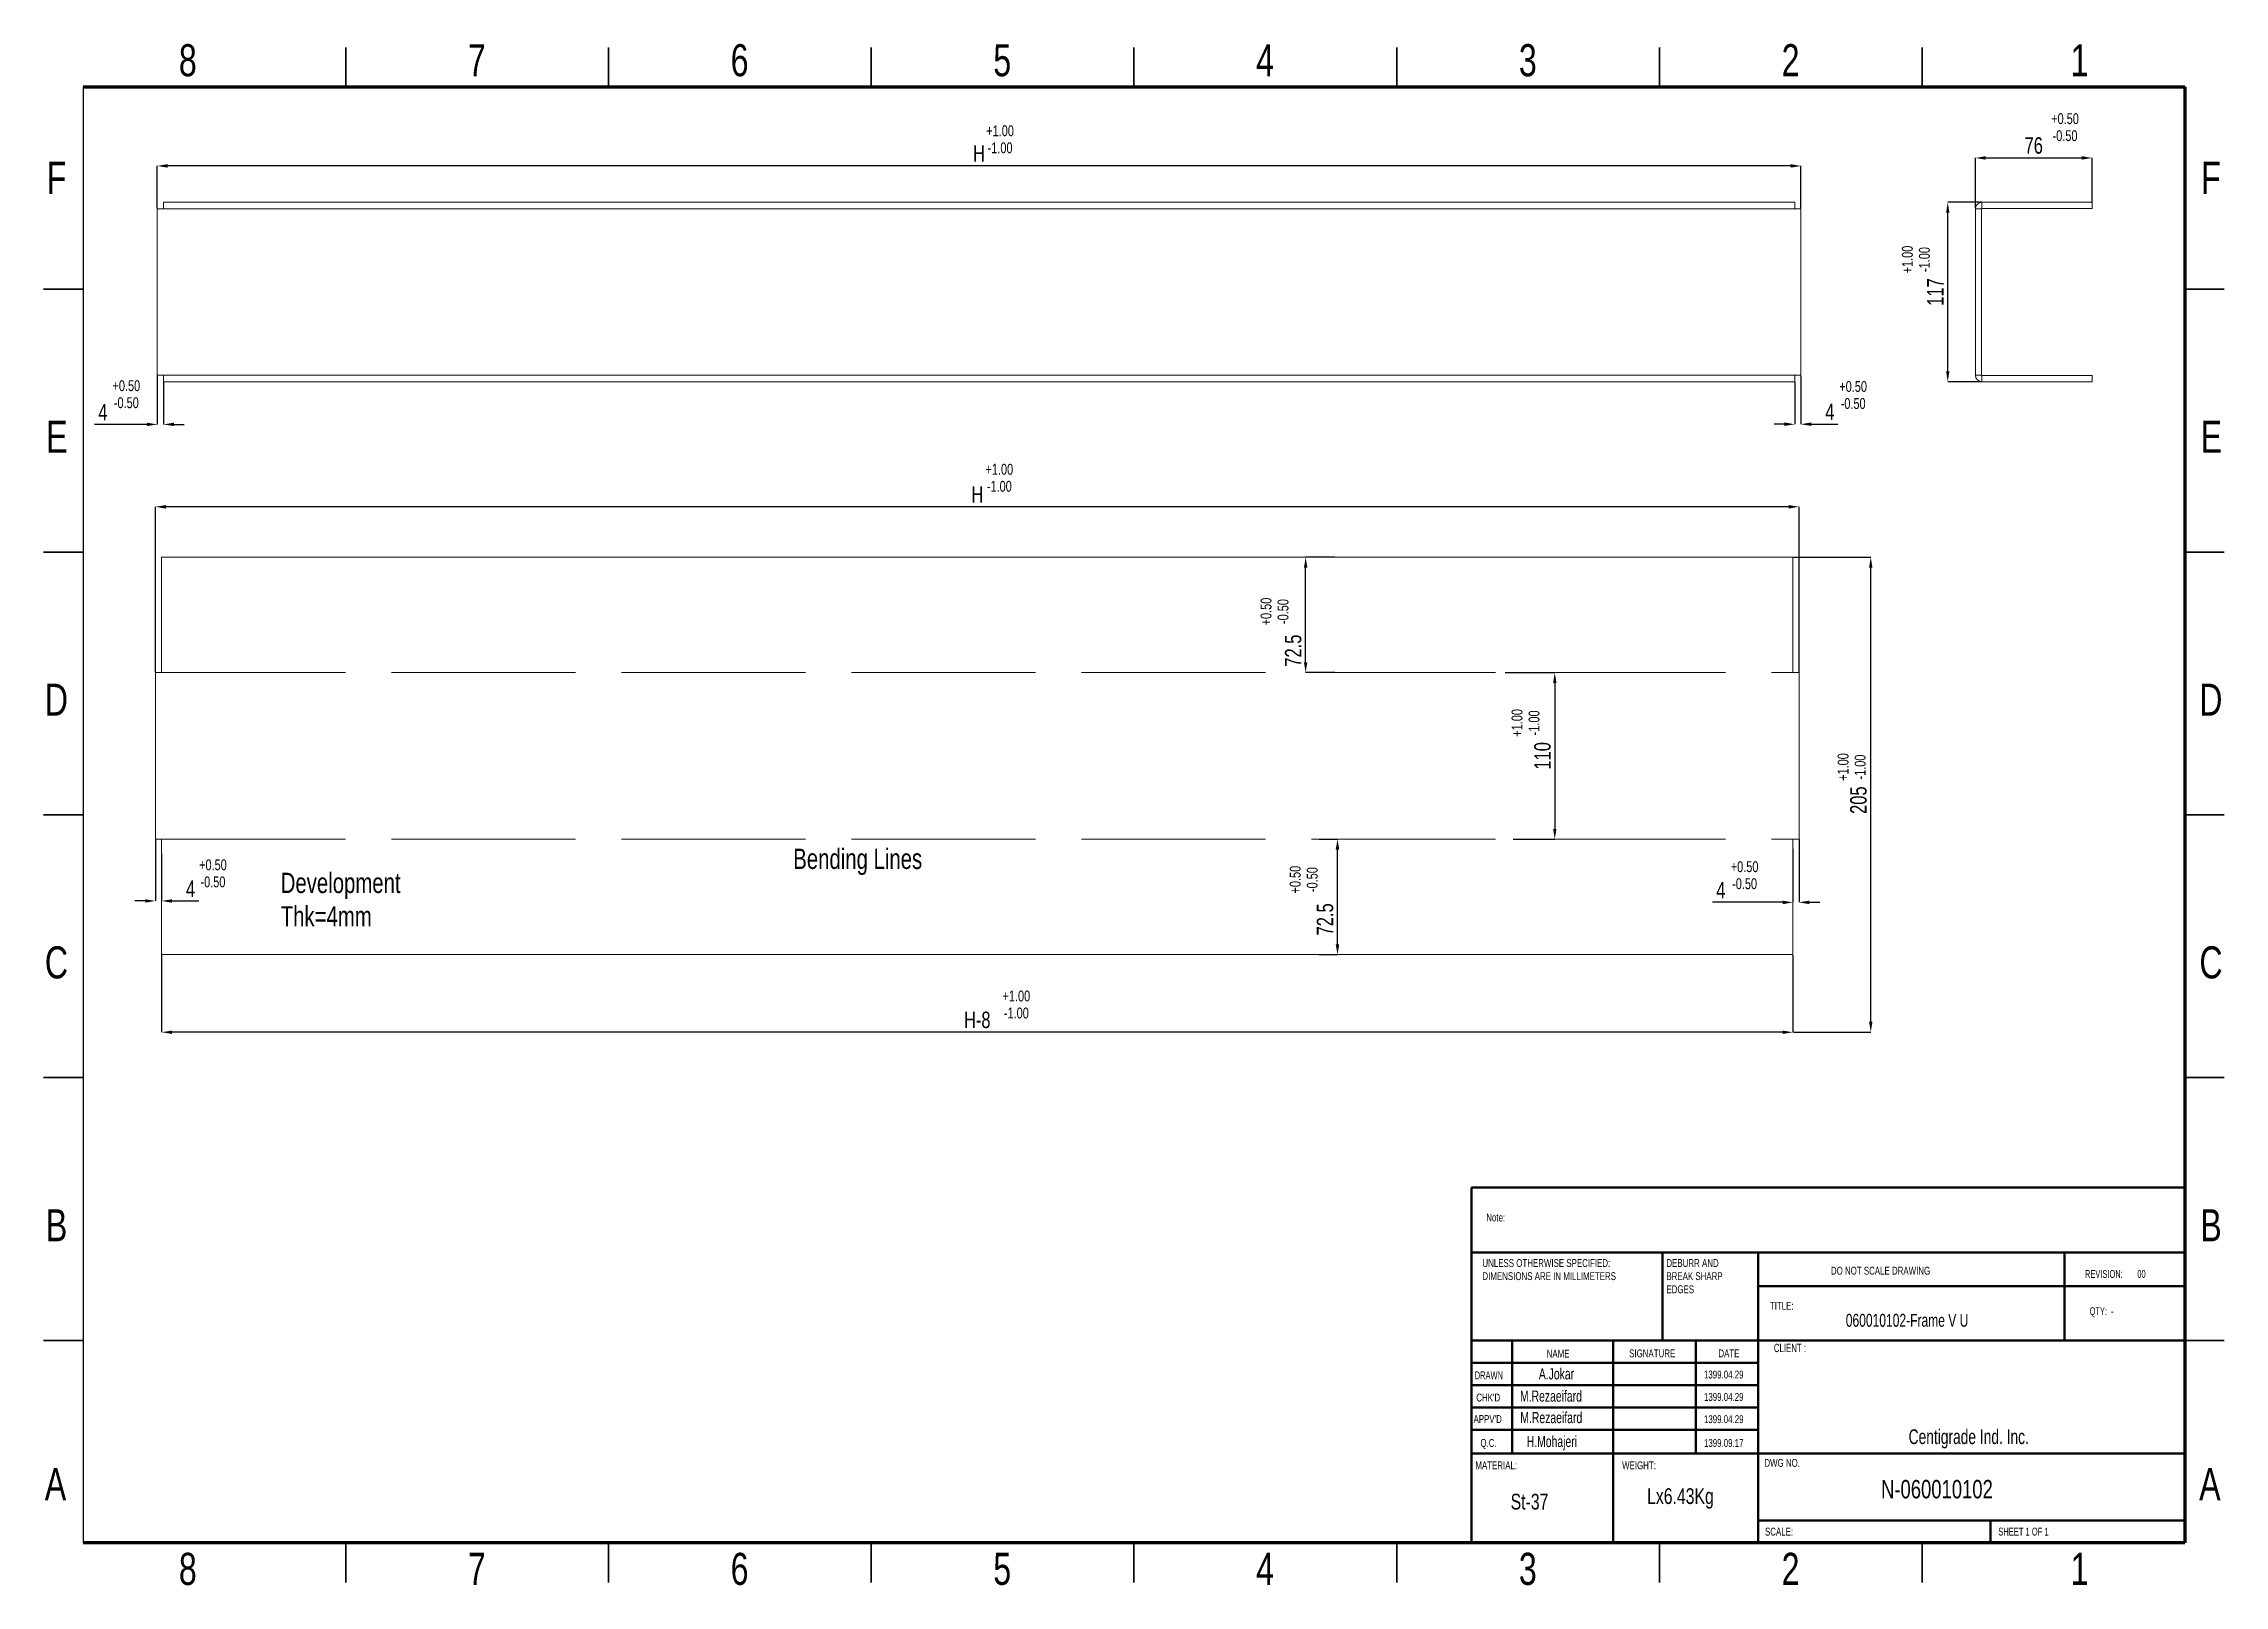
# Model space of a CAD drawing. Header units: millimetres. Extents: x 259 to 1682, y 90 to 1096.
import ezdxf

# ---------------------------------------------------------------- set-up
doc = ezdxf.new("R2010")
doc.units = ezdxf.units.MM
doc.header["$LTSCALE"] = 10
doc.linetypes.add('ACAD_ISO02W100', pattern=[15, 12, -3])
doc.styles.add('SLDTEXTSTYLE0', font='TXT', dxfattribs={"width": 0.75})
doc.styles.add('SLDTEXTSTYLE1', font='TXT', dxfattribs={"width": 0.686449})
doc.styles.add('SLDTEXTSTYLE2', font='TXT', dxfattribs={"width": 0.652778})
doc.styles.add('SLDTEXTSTYLE3', font='TXT', dxfattribs={"width": 0.692308})
doc.styles.add('SLDTEXTSTYLE4', font='TXT', dxfattribs={"width": 0.7})
doc.styles.add('SLDTEXTSTYLE5', font='TXT', dxfattribs={"width": 0.678571})
doc.dimstyles.new('SLDDIMSTYLE0', dxfattribs={"dimscale": 4.5, "dimtxt": 2.38125, "dimasz": 1.5, "dimexe": 0, "dimexo": 0.0625, "dimgap": 0.595312, "dimtad": 1, "dimdec": 0, "dimrnd": 1e-09, "dimzin": 12, "dimdsep": 46, "dimtxsty": 'SLDTEXTSTYLE0', "dimcen": 0.09, "dimadec": 0, "dimazin": 3, "dimtfac": 1, "dimtdec": 0, "dimtofl": 0, "dimtmove": 0, "dimatfit": 3, "dimfxl": 1, "dimfrac": 2, "dimtolj": 1, "dimtzin": 12, "dimarcsym": 0})

# ---------------------------------------------------------------- blocks, each defined once
blk = doc.blocks.new('SW_NOTE_62')
at = {"color": 0, "linetype": 'Continuous', "lineweight": 0, "char_height": 1.5, "attachment_point": 1, "style": 'SLDTEXTSTYLE0'}
for s, insert in [('UNLESS OTHERWISE SPECIFIED:', (0, 1.93)), ('DIMENSIONS ARE IN MILLIMETERS', (0, -0.57))]:
    blk.add_mtext(s, dxfattribs=dict(at, insert=insert))
blk = doc.blocks.new('SW_NOTE_63')
at = {"color": 0, "linetype": 'Continuous', "lineweight": 0, "char_height": 1.5, "attachment_point": 1, "style": 'SLDTEXTSTYLE0'}
for s, insert in [('DEBURR AND', (0, 1.93)), ('BREAK SHARP', (0, -0.57)), ('EDGES', (0, -3.07))]:
    blk.add_mtext(s, dxfattribs=dict(at, insert=insert))
blk = doc.blocks.new('*D28')
at = {"color": 0, "lineweight": -2, "transparency": 16777216}
for p, q in [((333.5, 988.3), (333.5, 1015.9)), ((1398.8, 1015.9), (340.3, 1015.9)), ((1405.5, 988.3), (1405.5, 1015.9))]:
    blk.add_line(p, q, dxfattribs=at)
at = {"color": 0, "transparency": 16777216}
for points in [[(340.3, 1017.1), (340.3, 1014.8), (333.5, 1015.9)], [(1398.8, 1017.1), (1398.8, 1014.8), (1405.5, 1015.9)]]:
    blk.add_solid(points, dxfattribs=at)
at = {"layer": 'Defpoints', "color": 0, "transparency": 16777216}
for p in [(333.5, 1015.9), (333.5, 988), (1405.5, 988)]:
    blk.add_point(p, dxfattribs=at)
at = {"color": 0, "transparency": 16777216, "insert": (869.5, 1024), "char_height": 10.72, "attachment_point": 5, "style": 'SLDTEXTSTYLE0'}
blk.add_mtext('\\A1;H', dxfattribs=at)
blk = doc.blocks.new('*D29')
at = {"color": 0, "lineweight": -2, "transparency": 16777216}
for p, q in [((1519.4, 988.3), (1519.4, 1021.1)), ((1526.1, 1021.1), (1588.6, 1021.1)), ((1595.4, 992.5), (1595.4, 1021.1))]:
    blk.add_line(p, q, dxfattribs=at)
at = {"color": 0, "transparency": 16777216}
for points in [[(1526.1, 1022.3), (1526.1, 1020), (1519.4, 1021.1)], [(1588.6, 1022.3), (1588.6, 1020), (1595.4, 1021.1)]]:
    blk.add_solid(points, dxfattribs=at)
at = {"layer": 'Defpoints', "color": 0, "transparency": 16777216}
for p in [(1595.4, 1021.1), (1519.4, 988), (1595.4, 992.2)]:
    blk.add_point(p, dxfattribs=at)
at = {"color": 0, "transparency": 16777216, "insert": (1557.4, 1029.2), "char_height": 10.72, "attachment_point": 5, "style": 'SLDTEXTSTYLE0'}
blk.add_mtext('\\A1;76', dxfattribs=at)
blk = doc.blocks.new('*D30')
at = {"color": 0, "lineweight": -2, "transparency": 16777216}
for p, q in [((1523.3, 992.2), (1501.3, 992.2)), ((1501.3, 882), (1501.3, 985.5)), ((1523.3, 875.2), (1501.3, 875.2))]:
    blk.add_line(p, q, dxfattribs=at)
at = {"color": 0, "transparency": 16777216}
for points in [[(1500.2, 985.5), (1502.4, 985.5), (1501.3, 992.2)], [(1500.2, 882), (1502.4, 882), (1501.3, 875.2)]]:
    blk.add_solid(points, dxfattribs=at)
at = {"layer": 'Defpoints', "color": 0, "transparency": 16777216}
for p in [(1501.3, 992.2), (1523.6, 992.2), (1523.6, 875.2)]:
    blk.add_point(p, dxfattribs=at)
at = {"color": 0, "transparency": 16777216, "insert": (1493.2, 933.7), "char_height": 10.72, "attachment_point": 5, "rotation": 90, "style": 'SLDTEXTSTYLE0'}
blk.add_mtext('\\A1;117', dxfattribs=at)
blk = doc.blocks.new('*D31')
at = {"color": 0, "lineweight": -2, "transparency": 16777216}
for p, q in [((332.3, 685.8), (332.3, 793.7)), ((1397.6, 793.7), (339.1, 793.7)), ((1404.3, 685.8), (1404.3, 793.7))]:
    blk.add_line(p, q, dxfattribs=at)
at = {"color": 0, "transparency": 16777216}
for points in [[(339.1, 794.8), (339.1, 792.5), (332.3, 793.7)], [(1397.6, 794.8), (1397.6, 792.5), (1404.3, 793.7)]]:
    blk.add_solid(points, dxfattribs=at)
at = {"layer": 'Defpoints', "color": 0, "transparency": 16777216}
for p in [(332.3, 793.7), (332.3, 685.6), (1404.3, 685.6)]:
    blk.add_point(p, dxfattribs=at)
at = {"color": 0, "transparency": 16777216, "insert": (868.3, 801.7), "char_height": 10.72, "attachment_point": 5, "style": 'SLDTEXTSTYLE0'}
blk.add_mtext('\\A1;H', dxfattribs=at)
blk = doc.blocks.new('*D32')
at = {"color": 0, "lineweight": -2, "transparency": 16777216}
for p, q in [((1400.3, 570.7), (1400.3, 535.8)), ((1404.3, 576.7), (1404.3, 535.8)), ((1393.6, 535.8), (1347.9, 535.8)), ((1411.1, 535.8), (1417.8, 535.8))]:
    blk.add_line(p, q, dxfattribs=at)
at = {"color": 0, "transparency": 16777216}
for points in [[(1393.6, 536.9), (1393.6, 534.6), (1400.3, 535.8)], [(1411.1, 536.9), (1411.1, 534.6), (1404.3, 535.8)]]:
    blk.add_solid(points, dxfattribs=at)
at = {"layer": 'Defpoints', "color": 0, "transparency": 16777216}
for p in [(1400.3, 571), (1404.3, 577), (1400.3, 535.8)]:
    blk.add_point(p, dxfattribs=at)
at = {"color": 0, "transparency": 16777216, "insert": (1353.3, 543.8), "char_height": 10.72, "attachment_point": 5, "style": 'SLDTEXTSTYLE0'}
blk.add_mtext('\\A1;4', dxfattribs=at)
blk = doc.blocks.new('*D33')
at = {"color": 0, "lineweight": -2, "transparency": 16777216}
for p, q in [((332.3, 576.7), (332.3, 536.7)), ((336.3, 567.1), (336.3, 536.7)), ((325.6, 536.7), (318.8, 536.7)), ((343.1, 536.7), (360.6, 536.7))]:
    blk.add_line(p, q, dxfattribs=at)
at = {"color": 0, "transparency": 16777216}
for points in [[(325.6, 537.8), (325.6, 535.6), (332.3, 536.7)], [(343.1, 537.8), (343.1, 535.6), (336.3, 536.7)]]:
    blk.add_solid(points, dxfattribs=at)
at = {"layer": 'Defpoints', "color": 0, "transparency": 16777216}
for p in [(332.3, 577), (336.3, 567.3), (336.3, 536.7)]:
    blk.add_point(p, dxfattribs=at)
at = {"color": 0, "transparency": 16777216, "insert": (355.2, 544.7), "char_height": 10.72, "attachment_point": 5, "style": 'SLDTEXTSTYLE0'}
blk.add_mtext('\\A1;4', dxfattribs=at)
blk = doc.blocks.new('*D34')
at = {"color": 0, "lineweight": -2, "transparency": 16777216}
for p, q in [((1401.5, 874.9), (1401.5, 847.5)), ((1405.5, 879.1), (1405.5, 847.5)), ((1394.8, 847.5), (1388, 847.5)), ((1412.3, 847.5), (1429.7, 847.5))]:
    blk.add_line(p, q, dxfattribs=at)
at = {"color": 0, "transparency": 16777216}
for points in [[(1394.8, 848.7), (1394.8, 846.4), (1401.5, 847.5)], [(1412.3, 848.7), (1412.3, 846.4), (1405.5, 847.5)]]:
    blk.add_solid(points, dxfattribs=at)
at = {"layer": 'Defpoints', "color": 0, "transparency": 16777216}
for p in [(1401.5, 875.2), (1405.5, 879.4), (1405.5, 847.5)]:
    blk.add_point(p, dxfattribs=at)
at = {"color": 0, "transparency": 16777216, "insert": (1424.4, 855.6), "char_height": 10.72, "attachment_point": 5, "style": 'SLDTEXTSTYLE0'}
blk.add_mtext('\\A1;4', dxfattribs=at)
blk = doc.blocks.new('*D35')
at = {"color": 0, "lineweight": -2, "transparency": 16777216}
for p, q in [((333.5, 879.1), (333.5, 847.4)), ((337.5, 874.9), (337.5, 847.4)), ((326.8, 847.4), (292.6, 847.4)), ((344.3, 847.4), (351, 847.4))]:
    blk.add_line(p, q, dxfattribs=at)
at = {"color": 0, "transparency": 16777216}
for points in [[(326.8, 848.5), (326.8, 846.3), (333.5, 847.4)], [(344.3, 848.5), (344.3, 846.3), (337.5, 847.4)]]:
    blk.add_solid(points, dxfattribs=at)
at = {"layer": 'Defpoints', "color": 0, "transparency": 16777216}
for p in [(333.5, 879.4), (337.5, 875.2), (333.5, 847.4)]:
    blk.add_point(p, dxfattribs=at)
at = {"color": 0, "transparency": 16777216, "insert": (298, 855.4), "char_height": 10.72, "attachment_point": 5, "style": 'SLDTEXTSTYLE0'}
blk.add_mtext('\\A1;4', dxfattribs=at)
blk = doc.blocks.new('*D36')
at = {"color": 0, "lineweight": -2, "transparency": 16777216}
for p, q in [((336.3, 501.4), (336.3, 451.1)), ((1400.3, 501.4), (1400.3, 451.1)), ((1393.6, 451.1), (343.1, 451.1))]:
    blk.add_line(p, q, dxfattribs=at)
at = {"color": 0, "transparency": 16777216}
for points in [[(343.1, 452.2), (343.1, 450), (336.3, 451.1)], [(1393.6, 452.2), (1393.6, 450), (1400.3, 451.1)]]:
    blk.add_solid(points, dxfattribs=at)
at = {"layer": 'Defpoints', "color": 0, "transparency": 16777216}
for p in [(336.3, 501.7), (1400.3, 501.7), (336.3, 451.1)]:
    blk.add_point(p, dxfattribs=at)
at = {"color": 0, "transparency": 16777216, "insert": (868.3, 459.1), "char_height": 10.72, "attachment_point": 5, "style": 'SLDTEXTSTYLE0'}
blk.add_mtext('\\A1;H-8', dxfattribs=at)
blk = doc.blocks.new('*D37')
at = {"color": 0, "lineweight": -2, "transparency": 16777216}
for p, q in [((1091.4, 577), (1103.3, 577)), ((1103.3, 508.5), (1103.3, 570.2)), ((1091.4, 501.7), (1103.3, 501.7))]:
    blk.add_line(p, q, dxfattribs=at)
at = {"color": 0, "transparency": 16777216}
for points in [[(1102.1, 570.2), (1104.4, 570.2), (1103.3, 577)], [(1102.1, 508.5), (1104.4, 508.5), (1103.3, 501.7)]]:
    blk.add_solid(points, dxfattribs=at)
at = {"layer": 'Defpoints', "color": 0, "transparency": 16777216}
for p in [(1091.1, 577), (1103.3, 577), (1091.1, 501.7)]:
    blk.add_point(p, dxfattribs=at)
at = {"color": 0, "transparency": 16777216, "insert": (1095.2, 524.7), "char_height": 10.72, "attachment_point": 5, "rotation": 90, "style": 'SLDTEXTSTYLE0'}
blk.add_mtext('\\A1;72.5', dxfattribs=at)
blk = doc.blocks.new('*D38')
at = {"color": 0, "lineweight": -2, "transparency": 16777216}
for p, q in [((1101.5, 760.8), (1082.5, 760.8)), ((1082.5, 692.3), (1082.5, 754.1)), ((1101.5, 685.6), (1082.5, 685.6))]:
    blk.add_line(p, q, dxfattribs=at)
at = {"color": 0, "transparency": 16777216}
for points in [[(1081.4, 754.1), (1083.6, 754.1), (1082.5, 760.8)], [(1081.4, 692.3), (1083.6, 692.3), (1082.5, 685.6)]]:
    blk.add_solid(points, dxfattribs=at)
at = {"layer": 'Defpoints', "color": 0, "transparency": 16777216}
for p in [(1082.5, 760.8), (1101.7, 760.8), (1101.7, 685.6)]:
    blk.add_point(p, dxfattribs=at)
at = {"color": 0, "transparency": 16777216, "insert": (1074.4, 699.9), "char_height": 10.72, "attachment_point": 5, "rotation": 90, "style": 'SLDTEXTSTYLE0'}
blk.add_mtext('\\A1;72.5', dxfattribs=at)
blk = doc.blocks.new('*D39')
at = {"color": 0, "lineweight": -2, "transparency": 16777216}
for p, q in [((1212.6, 685.6), (1245, 685.6)), ((1245, 678.8), (1245, 583.7)), ((1217.9, 577), (1245, 577))]:
    blk.add_line(p, q, dxfattribs=at)
at = {"color": 0, "transparency": 16777216}
for points in [[(1243.9, 678.8), (1246.1, 678.8), (1245, 685.6)], [(1243.9, 583.7), (1246.1, 583.7), (1245, 577)]]:
    blk.add_solid(points, dxfattribs=at)
at = {"layer": 'Defpoints', "color": 0, "transparency": 16777216}
for p in [(1212.3, 685.6), (1217.6, 577), (1245, 577)]:
    blk.add_point(p, dxfattribs=at)
at = {"color": 0, "transparency": 16777216, "insert": (1237, 631.3), "char_height": 10.72, "attachment_point": 5, "rotation": 90, "style": 'SLDTEXTSTYLE0'}
blk.add_mtext('\\A1;110', dxfattribs=at)
blk = doc.blocks.new('*D40')
at = {"color": 0, "lineweight": -2, "transparency": 16777216}
for p, q in [((1400.6, 760.8), (1451.1, 760.8)), ((1451.1, 457.9), (1451.1, 754.1)), ((1400.6, 451.1), (1451.1, 451.1))]:
    blk.add_line(p, q, dxfattribs=at)
at = {"color": 0, "transparency": 16777216}
for points in [[(1450, 754.1), (1452.2, 754.1), (1451.1, 760.8)], [(1450, 457.9), (1452.2, 457.9), (1451.1, 451.1)]]:
    blk.add_solid(points, dxfattribs=at)
at = {"layer": 'Defpoints', "color": 0, "transparency": 16777216}
for p in [(1400.3, 760.8), (1451.1, 760.8), (1400.3, 451.1)]:
    blk.add_point(p, dxfattribs=at)
at = {"color": 0, "transparency": 16777216, "insert": (1443.1, 602.4), "char_height": 10.72, "attachment_point": 5, "rotation": 90, "style": 'SLDTEXTSTYLE0'}
blk.add_mtext('\\A1;205', dxfattribs=at)

msp = doc.modelspace()

# ---------------------------------------------------------------- linework, layer by layer
at = {"linetype": 'Continuous', "lineweight": 35}
for p, q in [((456.4, 1067.5), (456.4, 1093.2)), ((627.8, 1067.5), (627.8, 1093.2)), ((799.2, 1067.5), (799.2, 1093.2)), ((970.5, 1093.2), (970.5, 1067.5)), ((970.5, 1067.5), (970.5, 1093.2)), ((1141.9, 1067.5), (1141.9, 1093.2)), ((1313.3, 1067.5), (1313.3, 1093.2)), ((1484.7, 1067.5), (1484.7, 1093.2)), ((285.1, 935.6), (259.3, 935.6)), ((1656, 935.6), (1681.7, 935.6)), ((285.1, 764.2), (259.3, 764.2)), ((1656, 764.2), (1681.7, 764.2)), ((259.3, 592.8), (285.1, 592.8)), ((285.1, 592.8), (259.3, 592.8)), ((1681.7, 592.8), (1656, 592.8)), ((1656, 592.8), (1681.7, 592.8)), ((285.1, 421.5), (259.3, 421.5)), ((1656, 421.5), (1681.7, 421.5)), ((285.1, 250.1), (259.3, 250.1)), ((1656, 250.1), (1681.7, 250.1)), ((456.4, 118.1), (456.4, 92.4)), ((627.8, 118.1), (627.8, 92.4)), ((799.2, 118.1), (799.2, 92.4)), ((970.5, 92.4), (970.5, 118.1)), ((970.5, 118.1), (970.5, 92.4)), ((1141.9, 118.1), (1141.9, 92.4)), ((1313.3, 118.1), (1313.3, 92.4)), ((1484.7, 118.1), (1484.7, 92.4))]:
    msp.add_line(p, q, dxfattribs=at)
at = {"linetype": 'Continuous', "lineweight": 70}
for p, q in [((285.1, 1067.5), (1656, 1067.5)), ((1656, 1067.5), (1656, 118.1)), ((1656, 118.1), (285.1, 118.1))]:
    msp.add_line(p, q, dxfattribs=at)
msp.add_line((285.1, 1067.5), (285.1, 118.1))
at = {"lineweight": 20}
for p, q in [((333.5, 879.4), (333.5, 988)), ((333.5, 988), (337.5, 988)), ((337.5, 988), (337.5, 992.2)), ((1401.5, 992.2), (337.5, 992.2)), ((1401.5, 988), (337.5, 988)), ((1401.5, 992.2), (1401.5, 988)), ((1405.5, 988), (1401.5, 988)), ((1405.5, 988), (1405.5, 879.4)), ((1523.4, 988), (1519.4, 988)), ((1519.4, 988), (1519.4, 879.4)), ((1523.4, 879.4), (1523.4, 988)), ((1523.6, 988.2), (1523.6, 992.2)), ((1595.4, 992.2), (1523.6, 992.2)), ((1595.4, 988.2), (1523.6, 988.2)), ((1595.4, 992.2), (1595.4, 988.2)), ((333.5, 879.4), (337.5, 879.4)), ((337.5, 879.4), (1401.5, 879.4)), ((337.5, 875.2), (337.5, 879.4)), ((1401.5, 875.2), (337.5, 875.2)), ((1405.5, 879.4), (1401.5, 879.4)), ((1401.5, 879.4), (1401.5, 875.2)), ((1519.4, 879.4), (1523.4, 879.4)), ((1523.6, 879.2), (1523.6, 875.2)), ((1523.6, 879.2), (1595.4, 879.2)), ((1523.6, 875.2), (1595.4, 875.2)), ((1595.4, 875.2), (1595.4, 879.2)), ((336.3, 685.6), (336.3, 760.8)), ((1400.3, 760.8), (336.3, 760.8)), ((1400.3, 760.8), (1400.3, 685.6)), ((332.3, 577), (332.3, 685.6)), ((332.3, 685.6), (336.3, 685.6)), ((1404.3, 685.6), (1400.3, 685.6)), ((1404.3, 685.6), (1404.3, 577)), ((332.3, 577), (336.3, 577)), ((336.3, 501.7), (336.3, 577)), ((1404.3, 577), (1400.3, 577)), ((1400.3, 577), (1400.3, 501.7)), ((336.3, 501.7), (1400.3, 501.7))]:
    msp.add_line(p, q, dxfattribs=at)
at = {"linetype": 'ACAD_ISO02W100', "lineweight": 20}
for p, q in [((336.3, 685.6), (1400.3, 685.6)), ((336.3, 577), (1400.3, 577))]:
    msp.add_line(p, q, dxfattribs=at)
at = {"linetype": 'Continuous', "lineweight": 50}
for p, q in [((1190.6, 349.8), (1656, 349.8)), ((1190.6, 349.8), (1190.6, 307.5)), ((1190.6, 307.5), (1656, 307.5)), ((1190.6, 307.5), (1190.6, 119)), ((1315.3, 307.5), (1315.3, 250.1)), ((1377.7, 307.5), (1377.7, 118.1)), ((1577.5, 250.1), (1577.5, 307.5)), ((1656, 285.6), (1377.7, 285.6)), ((1656, 250.1), (1190.6, 250.1)), ((1217.3, 250.1), (1217.3, 176.4)), ((1283.1, 250.1), (1283.1, 119)), ((1337, 250.1), (1337, 176.4)), ((1377.7, 119), (1377.7, 250.1)), ((1377.7, 235.5), (1190.6, 235.5)), ((1377.7, 221), (1190.6, 221)), ((1377.7, 206.4), (1190.6, 206.4)), ((1377.7, 191.8), (1190.6, 191.8)), ((1226.2, 176.4), (1190.6, 176.4)), ((1226.2, 176.4), (1656, 176.4)), ((1377.7, 132.7), (1656, 132.7)), ((1529.2, 118.1), (1529.2, 132.7))]:
    msp.add_line(p, q, dxfattribs=at)
at = {"lineweight": 20}
for centre, radius, start, end in [((1523.6, 988), 4.2, 90, 180), ((1523.6, 988), 0.2, 90, 180), ((1523.6, 879.4), 4.2, 180, 270), ((1523.6, 879.4), 0.2, 180, 270)]:
    msp.add_arc(centre, radius, start, end, dxfattribs=at)

# ---------------------------------------------------------------- block references
at = {"linetype": 'Continuous', "lineweight": 0, "xscale": 3.427450612974555, "yscale": 3.427450612974555, "zscale": 3.427450612974555}
for name, p in [('SW_NOTE_62', (1197.8, 296.6)), ('SW_NOTE_63', (1317.8, 296.6))]:
    msp.add_blockref(name, p, dxfattribs=at)

# ---------------------------------------------------------------- texts
at = {"linetype": 'Continuous', "lineweight": 0}
for s, insert, char_height, attachment_point, style in [('8', (353.4, 1095.3), 20.9, 2, 'SLDTEXTSTYLE0'), ('7', (541.9, 1095.3), 20.9, 2, 'SLDTEXTSTYLE0'), ('6', (713.3, 1095.3), 20.9, 2, 'SLDTEXTSTYLE0'), ('5', (884.6, 1095.3), 20.9, 2, 'SLDTEXTSTYLE0'), ('4', (1056, 1095.3), 20.9, 2, 'SLDTEXTSTYLE0'), ('3', (1227.4, 1095.3), 20.9, 2, 'SLDTEXTSTYLE0'), ('2', (1398.8, 1095.3), 20.9, 2, 'SLDTEXTSTYLE0'), ('1', (1587.3, 1095.3), 20.9, 2, 'SLDTEXTSTYLE0'), ('F', (267.7, 1018.6), 20.9, 2, 'SLDTEXTSTYLE0'), ('F', (1673, 1018.6), 20.9, 2, 'SLDTEXTSTYLE0'), ('E', (268, 849.8), 20.9, 2, 'SLDTEXTSTYLE0'), ('E', (1673.2, 849.8), 20.9, 2, 'SLDTEXTSTYLE0'), ('D', (267.7, 678.4), 20.9, 2, 'SLDTEXTSTYLE0'), ('D', (1672.9, 678.4), 20.9, 2, 'SLDTEXTSTYLE0'), ('C', (267.7, 507.1), 20.9, 2, 'SLDTEXTSTYLE0'), ('C', (1673, 507.1), 20.9, 2, 'SLDTEXTSTYLE0'), ('B', (267.8, 335.7), 20.9, 2, 'SLDTEXTSTYLE0'), ('Note:', (1200.3, 332.9), 5.14, 1, 'SLDTEXTSTYLE0'), ('B', (1673, 335.7), 20.9, 2, 'SLDTEXTSTYLE0'), ('DO NOT SCALE DRAWING', (1425.1, 298.2), 5.141, 1, 'SLDTEXTSTYLE0'), ('REVISION:       00', (1590.8, 296.1), 5.141, 1, 'SLDTEXTSTYLE2'), ('TITLE:', (1385.3, 275.3), 5.14, 1, 'SLDTEXTSTYLE0'), ('QTY:  -', (1593.9, 271.8), 5.14, 1, 'SLDTEXTSTYLE5'), ('060010102-Frame V U', (1434.8, 267.5), 8.397, 1, 'SLDTEXTSTYLE4'), ('NAME', (1239.7, 244.1), 5.14, 1, 'SLDTEXTSTYLE0'), ('SIGNATURE', (1293.5, 244.3), 5.14, 1, 'SLDTEXTSTYLE0'), ('DATE', (1351.7, 244.3), 5.14, 1, 'SLDTEXTSTYLE0'), ('CLIENT :', (1387.9, 248), 5.44, 1, 'SLDTEXTSTYLE4'), ('DRAWN', (1192.8, 230), 5.14, 1, 'SLDTEXTSTYLE1'), ('A.Jokar', (1234.6, 232), 7.25, 1, 'SLDTEXTSTYLE4'), ('1399.04.29', (1342.3, 230.5), 5.14, 1, 'SLDTEXTSTYLE0'), ("CHK'D", (1193.8, 215.5), 5.14, 1, 'SLDTEXTSTYLE0'), ('M.Rezaeifard', (1222.3, 217.5), 7.255, 1, 'SLDTEXTSTYLE4'), ('1399.04.29', (1342.3, 215.9), 5.14, 1, 'SLDTEXTSTYLE0'), ("APPV'D", (1192, 201.5), 5.14, 1, 'SLDTEXTSTYLE0'), ('M.Rezaeifard', (1222.5, 203.5), 7.255, 1, 'SLDTEXTSTYLE4'), ('1399.04.29', (1342.3, 201.4), 5.14, 1, 'SLDTEXTSTYLE0'), ('Q.C.', (1196.5, 185.9), 5.14, 1, 'SLDTEXTSTYLE0'), ('H.Mohajeri', (1226.7, 187.9), 7.25, 1, 'SLDTEXTSTYLE4'), ('1399.09.17', (1342.3, 185.9), 5.14, 1, 'SLDTEXTSTYLE0'), ('Centigrade Ind. Inc.', (1475.8, 192.2), 9.597, 1, 'SLDTEXTSTYLE4'), ('MATERIAL:', (1193.2, 171.3), 5.14, 1, 'SLDTEXTSTYLE0'), ('WEIGHT:', (1288.9, 171.3), 5.14, 1, 'SLDTEXTSTYLE0'), ('DWG NO.', (1381.7, 172.9), 5.14, 1, 'SLDTEXTSTYLE0'), ('A', (267.1, 166.9), 20.9, 2, 'SLDTEXTSTYLE0'), ('N-060010102', (1457.8, 159.2), 11.996, 1, 'SLDTEXTSTYLE0'), ('A', (1672.3, 166.9), 20.9, 2, 'SLDTEXTSTYLE0'), ('St-37', (1216.2, 150.2), 10.27, 1, 'SLDTEXTSTYLE0'), ('Lx6.43Kg', (1305.2, 153.8), 10.27, 1, 'SLDTEXTSTYLE0'), ('SCALE:', (1382.1, 128.1), 5.14, 1, 'SLDTEXTSTYLE0'), ('SHEET 1 OF 1', (1534.3, 128.1), 5.141, 1, 'SLDTEXTSTYLE3'), ('8', (353.4, 111.7), 20.9, 2, 'SLDTEXTSTYLE0'), ('7', (541.9, 111.7), 20.9, 2, 'SLDTEXTSTYLE0'), ('6', (713.3, 111.7), 20.9, 2, 'SLDTEXTSTYLE0'), ('5', (884.6, 111.7), 20.9, 2, 'SLDTEXTSTYLE0'), ('4', (1056, 111.7), 20.9, 2, 'SLDTEXTSTYLE0'), ('3', (1227.4, 111.7), 20.9, 2, 'SLDTEXTSTYLE0'), ('2', (1398.8, 111.7), 20.9, 2, 'SLDTEXTSTYLE0'), ('1', (1587.3, 111.7), 20.9, 2, 'SLDTEXTSTYLE0')]:
    msp.add_mtext(s, dxfattribs=dict(at, insert=insert, char_height=char_height, attachment_point=attachment_point, style=style))
at = {"color": 7, "linetype": 'Continuous', "lineweight": 18, "char_height": 7.11, "attachment_point": 2, "style": 'SLDTEXTSTYLE0'}
for s, insert in [('\\A1;+1.00', (883.2, 1042.4)), ('\\A1;+0.50', (1577.8, 1050.3)), ('\\A1;-0.50', (1577.8, 1039.2)), ('\\A1;-1.00', (883.2, 1031.3)), ('\\A1;+0.50', (313.3, 876.2)), ('\\A1;+0.50', (1439.6, 875.7)), ('\\A1;-0.50', (313.3, 865.1)), ('\\A1;-0.50', (1439.6, 864.6)), ('\\A1;+1.00', (882.7, 821.7)), ('\\A1;-1.00', (882.7, 810.6)), ('\\A1;+0.50', (369.8, 563.8)), ('\\A1;+0.50', (1368.8, 562.6)), ('\\A1;-0.50', (369.8, 552.7)), ('\\A1;-0.50', (1368.8, 551.5)), ('\\A1;+1.00', (893.8, 478.3)), ('\\A1;-1.00', (893.8, 467.2))]:
    msp.add_mtext(s, dxfattribs=dict(at, insert=insert))
at = {"color": 7, "linetype": 'Continuous', "lineweight": 18, "char_height": 7.11, "attachment_point": 2, "rotation": 90, "style": 'SLDTEXTSTYLE0'}
for s, insert in [('\\A1;+1.00', (1471.4, 954.9)), ('\\A1;-1.00', (1482.5, 954.9)), ('\\A1;+0.50', (1053.1, 725.4)), ('\\A1;-0.50', (1064.2, 725.4)), ('\\A1;+1.00', (1216.8, 652.8)), ('\\A1;-1.00', (1227.9, 652.8)), ('\\A1;+1.00', (1429.5, 624)), ('\\A1;-1.00', (1440.6, 624)), ('\\A1;+0.50', (1072.1, 550.6)), ('\\A1;-0.50', (1083.2, 550.6))]:
    msp.add_mtext(s, dxfattribs=dict(at, insert=insert))
at = {"lineweight": 20, "char_height": 13.23, "attachment_point": 1, "style": 'SLDTEXTSTYLE0'}
for s, insert in [('Bending Lines', (748.3, 570.8)), ('Development', (414, 555.1)), ('Thk=4mm', (414, 533.3))]:
    msp.add_mtext(s, dxfattribs=dict(at, insert=insert))

# ---------------------------------------------------------------- dimensions: what is measured, and where the dimension line sits
for base, p1, p2, text, picture, middle in [((333.5, 1015.9), (1405.5, 988), (333.5, 988), 'H', '*D28', (869.5, 1024)), ((332.3, 793.7), (1404.3, 685.6), (332.3, 685.6), 'H', '*D31', (868.3, 801.7)), ((336.3, 451.1), (1400.3, 501.7), (336.3, 501.7), 'H-8', '*D36', (868.3, 459.1))]:
    dim = msp.add_linear_dim(base=base, p1=p1, p2=p2, text=text, dimstyle='SLDDIMSTYLE0')
    dim.commit()
    dim.dimension.update_dxf_attribs({"geometry": picture, "text_midpoint": middle})
for base, p1, p2, picture, middle in [((1595.4, 1021.1), (1519.4, 988), (1595.4, 992.2), '*D29', (1557.4, 1029.2)), ((1405.5, 847.5), (1401.5, 875.2), (1405.5, 879.4), '*D34', (1424.4, 855.6)), ((336.3, 536.7), (332.3, 577), (336.3, 567.3), '*D33', (355.2, 544.7))]:
    dim = msp.add_linear_dim(base=base, p1=p1, p2=p2, dimstyle='SLDDIMSTYLE0')
    dim.commit()
    dim.dimension.update_dxf_attribs({"geometry": picture, "text_midpoint": middle})
dim = msp.add_linear_dim(base=(1501.3, 992.2), p1=(1523.6, 875.2), p2=(1523.6, 992.2), angle=90, dimstyle='SLDDIMSTYLE0')
dim.commit()
dim.dimension.update_dxf_attribs({"geometry": '*D30', "text_midpoint": (1493.2, 933.7)})
for base, p1, p2, picture, middle in [((333.5, 847.4), (337.5, 875.2), (333.5, 879.4), '*D35', (298, 847.4)), ((1400.3, 535.8), (1404.3, 577), (1400.3, 571), '*D32', (1353.3, 535.8))]:
    dim = msp.add_linear_dim(base=base, p1=p1, p2=p2, dimstyle='SLDDIMSTYLE0')
    dim.commit()
    dim.dimension.update_dxf_attribs({"geometry": picture, "text_midpoint": middle, "dimtype": 160})
for base, p1, p2, text, picture, middle in [((1082.5, 760.8), (1101.7, 685.6), (1101.7, 760.8), '72.5', '*D38', (1082.5, 699.9)), ((1451.1, 760.8), (1400.3, 451.1), (1400.3, 760.8), '205', '*D40', (1451.1, 602.4)), ((1103.3, 577), (1091.1, 501.7), (1091.1, 577), '72.5', '*D37', (1103.3, 524.7))]:
    dim = msp.add_linear_dim(base=base, p1=p1, p2=p2, angle=90, text=text, dimstyle='SLDDIMSTYLE0')
    dim.commit()
    dim.dimension.update_dxf_attribs({"geometry": picture, "text_midpoint": middle, "dimtype": 160})
dim = msp.add_linear_dim(base=(1245, 577), p1=(1212.3, 685.6), p2=(1217.6, 577), angle=90, text='110', dimstyle='SLDDIMSTYLE0')
dim.commit()
dim.dimension.update_dxf_attribs({"geometry": '*D39', "text_midpoint": (1237, 631.3)})

doc.saveas('drawing.dxf')
